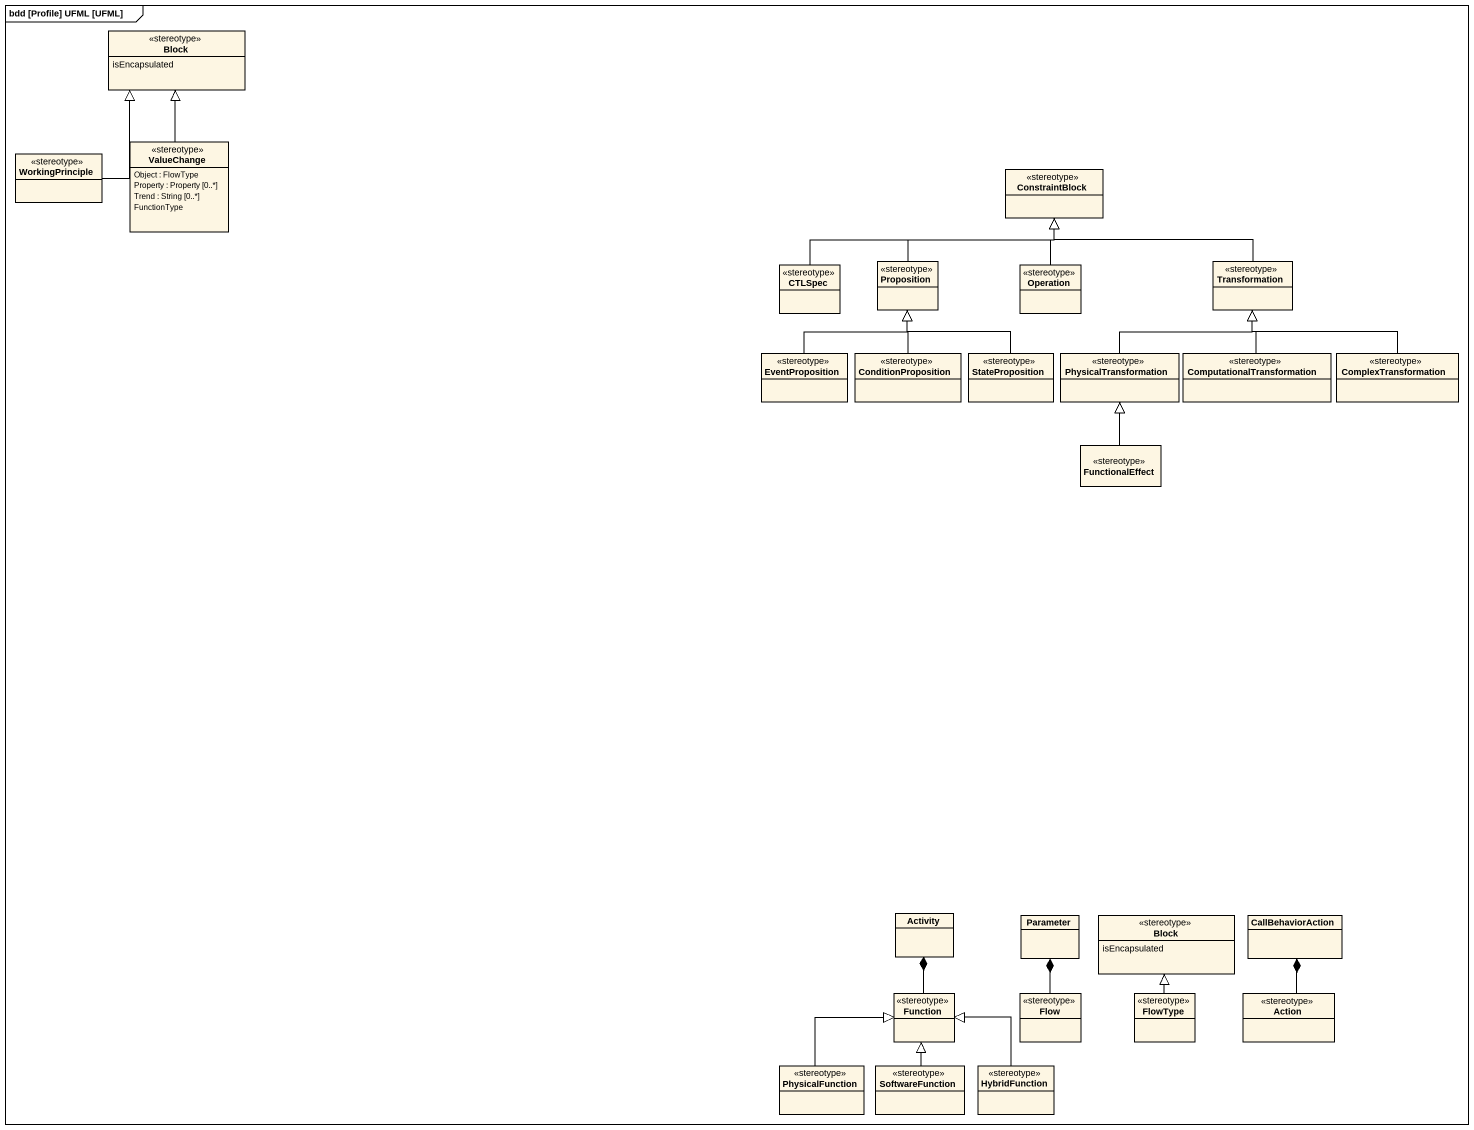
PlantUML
@startuml
mainframe bdd [Profile] UFML [UFML]
hide circle
hide empty members
class Block <<stereotype>> {
  isEncapsulated
}
class WorkingPrinciple <<stereotype>>
class ValueChange <<stereotype>> {
  Object : FlowType
  Property : Property [0..*]
  Trend : String [0..*]
  FunctionType
}
class ConstraintBlock <<stereotype>>
class CTLSpec <<stereotype>>
class Proposition <<stereotype>>
class Operation <<stereotype>>
class Transformation <<stereotype>>
class EventProposition <<stereotype>>
class ConditionProposition <<stereotype>>
class StateProposition <<stereotype>>
class PhysicalTransformation <<stereotype>>
class ComputationalTransformation <<stereotype>>
class ComplexTransformation <<stereotype>>
class FunctionalEffect <<stereotype>>
class Activity
class Parameter
class "Block" as Block_2 <<stereotype>> {
  isEncapsulated
}
class CallBehaviorAction
class Function <<stereotype>>
class Flow <<stereotype>>
class FlowType <<stereotype>>
class "Action" as Action_ <<stereotype>>
class PhysicalFunction <<stereotype>>
class SoftwareFunction <<stereotype>>
class HybridFunction <<stereotype>>
WorkingPrinciple -up-|> Block
ValueChange -up-|> Block
CTLSpec -right-|> ConstraintBlock
Proposition -up-|> ConstraintBlock
Operation -up-|> ConstraintBlock
Transformation -left-|> ConstraintBlock
EventProposition -up-|> Proposition
ConditionProposition -up-|> Proposition
StateProposition -up-|> Proposition
PhysicalTransformation -up-|> Transformation
ComputationalTransformation -up-|> Transformation
ComplexTransformation -up-|> Transformation
FunctionalEffect -up-|> PhysicalTransformation
Function -up-* Activity
Flow -up-* Parameter
FlowType -up-|> Block_2
Action_ -up-* CallBehaviorAction
PhysicalFunction -up-|> Function
SoftwareFunction -up-|> Function
HybridFunction -up-|> Function
@enduml
